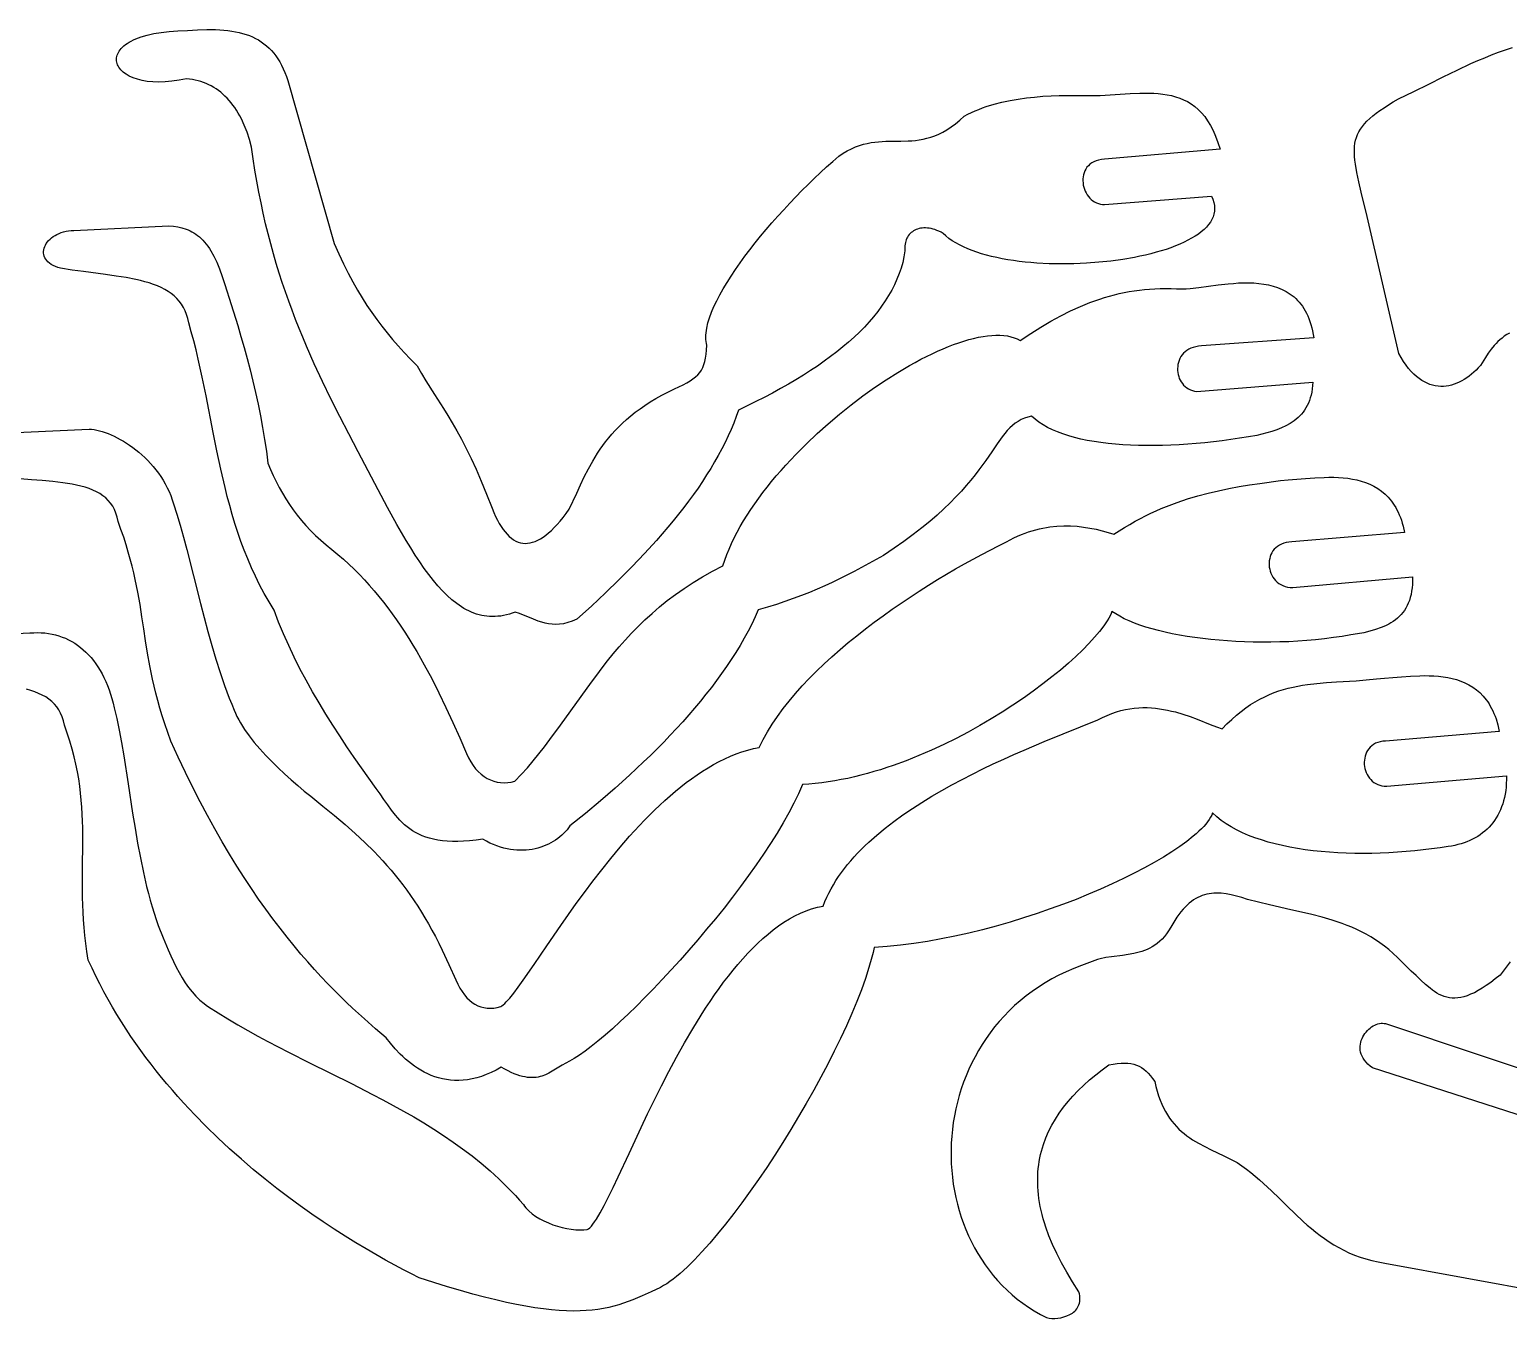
# Model space of a CAD drawing. Extents: x 0 to 1021, y 0 to 380.
# Drawn here: x 503.4 to 708.7, y 197.1 to 375.9 of the extents above; entities that cross this region are included whole.
import ezdxf

# ---------------------------------------------------------------- set-up
doc = ezdxf.new("R2010")
doc.units = 0
doc.layers.add('Layer_1', color=1, linetype='CONTINUOUS')

msp = doc.modelspace()

# ---------------------------------------------------------------- linework, layer by layer
at = {"layer": 'Layer_1'}
for points in [[(525.2, 369.12), (524.16, 368.91), (523.18, 368.76), (522.24, 368.67), (521.36, 368.64), (520.53, 368.67), (519.76, 368.74), (519.04, 368.86), (518.39, 369.03), (517.79, 369.23), (517.26, 369.47), (516.8, 369.74), (516.59, 369.89), (516.4, 370.04), (516.23, 370.2), (516.07, 370.36), (515.93, 370.53), (515.81, 370.7), (515.71, 370.88), (515.63, 371.06), (515.56, 371.24), (515.52, 371.43), (515.49, 371.61), (515.48, 371.8), (515.49, 371.99), (515.52, 372.18), (515.57, 372.37), (515.65, 372.56), (515.74, 372.75), (515.85, 372.94), (515.98, 373.13), (516.14, 373.31), (516.31, 373.49), (516.51, 373.67), (516.73, 373.84), (516.97, 374.01), (517.23, 374.18), (517.52, 374.34), (517.83, 374.49), (518.16, 374.64), (518.52, 374.78), (518.89, 374.91), (519.72, 375.16), (520.65, 375.37), (521.67, 375.54), (522.79, 375.67), (524.01, 375.75), (525.34, 375.79), (526.71, 375.88), (528, 375.93), (529.23, 375.92), (529.82, 375.9), (530.39, 375.86), (530.94, 375.8), (531.48, 375.73), (532, 375.64), (532.5, 375.53), (532.99, 375.4), (533.46, 375.26), (533.92, 375.1), (534.36, 374.91), (534.78, 374.71), (535.19, 374.49), (535.58, 374.24), (535.95, 373.97), (536.31, 373.68), (536.66, 373.37), (536.98, 373.03), (537.3, 372.67), (537.59, 372.29), (537.88, 371.88), (538.14, 371.44), (538.39, 370.98), (538.63, 370.49), (538.85, 369.97), (539.06, 369.42), (539.25, 368.85), (545.68, 346.25), (546.35, 344.8), (547.01, 343.44), (547.65, 342.15), (548.3, 340.94), (548.94, 339.79), (549.59, 338.7), (550.25, 337.66), (550.92, 336.66), (551.61, 335.7), (552.32, 334.76), (553.05, 333.84), (553.81, 332.93), (554.6, 332.03), (555.42, 331.12), (556.29, 330.2), (557.2, 329.27), (557.82, 328.21), (558.42, 327.2), (559.63, 325.28), (560.85, 323.37), (561.46, 322.39), (562.08, 321.35), (562.72, 320.26), (563.36, 319.09), (564.02, 317.82), (564.7, 316.44), (565.4, 314.94), (566.12, 313.29), (566.86, 311.49), (567.63, 309.51), (567.86, 308.93), (568.11, 308.39), (568.36, 307.88), (568.62, 307.41), (568.88, 306.98), (569.15, 306.58), (569.43, 306.22), (569.71, 305.9), (570, 305.61), (570.3, 305.36), (570.6, 305.15), (570.91, 304.97), (571.22, 304.83), (571.55, 304.73), (571.87, 304.67), (572.21, 304.64), (572.54, 304.65), (572.89, 304.7), (573.24, 304.79), (573.6, 304.91), (573.96, 305.07), (574.33, 305.27), (574.7, 305.51), (575.08, 305.79), (575.46, 306.1), (575.86, 306.45), (576.25, 306.84), (576.65, 307.27), (577.06, 307.74), (577.47, 308.24), (577.89, 308.79), (578.31, 309.37), (579.36, 311.62), (579.88, 312.75), (580.41, 313.86), (580.98, 314.97), (581.59, 316.06), (581.91, 316.61), (582.25, 317.15), (582.61, 317.69), (582.98, 318.22), (583.38, 318.75), (583.8, 319.28), (584.24, 319.8), (584.71, 320.32), (585.2, 320.83), (585.73, 321.34), (586.28, 321.84), (586.87, 322.34), (587.49, 322.83), (588.15, 323.31), (588.84, 323.79), (589.57, 324.26), (590.35, 324.73), (591.16, 325.19), (592.02, 325.64), (592.92, 326.08), (594.13, 326.66), (594.64, 326.93), (595.1, 327.2), (595.5, 327.47), (595.86, 327.75), (596.17, 328.04), (596.44, 328.35), (596.67, 328.68), (596.86, 329.05), (597.02, 329.44), (597.15, 329.88), (597.26, 330.36), (597.33, 330.89), (597.39, 331.47), (597.43, 332.12), (597.37, 332.39), (597.32, 332.66), (597.3, 332.95), (597.29, 333.24), (597.3, 333.55), (597.32, 333.87), (597.42, 334.52), (597.58, 335.22), (597.8, 335.95), (598.08, 336.7), (598.41, 337.49), (598.79, 338.3), (599.23, 339.13), (599.7, 339.98), (600.23, 340.85), (600.79, 341.74), (601.39, 342.64), (602.03, 343.55), (602.7, 344.47), (603.4, 345.39), (604.13, 346.32), (604.88, 347.25), (605.65, 348.18), (606.45, 349.11), (607.26, 350.03), (608.09, 350.94), (608.93, 351.84), (609.77, 352.73), (610.63, 353.6), (611.48, 354.45), (612.34, 355.29), (613.2, 356.1), (614.05, 356.89), (614.9, 357.65), (615.73, 358.38), (616.33, 358.77), (616.91, 359.11), (617.49, 359.4), (618.05, 359.64), (618.6, 359.85), (619.15, 360.01), (619.69, 360.14), (620.22, 360.25), (620.74, 360.32), (621.26, 360.37), (621.78, 360.41), (622.29, 360.43), (623.32, 360.44), (624.33, 360.45), (625.35, 360.48), (625.87, 360.51), (626.39, 360.56), (626.91, 360.63), (627.43, 360.72), (627.97, 360.85), (628.51, 361), (629.05, 361.2), (629.61, 361.43), (630.17, 361.71), (630.75, 362.04), (631.33, 362.42), (631.93, 362.86), (632.53, 363.36), (633.16, 363.92), (633.64, 364.18), (634.14, 364.42), (634.65, 364.65), (635.16, 364.86), (635.68, 365.06), (636.21, 365.24), (637.29, 365.57), (638.39, 365.86), (639.51, 366.09), (640.64, 366.29), (641.78, 366.45), (642.92, 366.57), (644.06, 366.67), (645.2, 366.73), (646.33, 366.78), (647.44, 366.8), (648.53, 366.8), (650.63, 366.78), (651.33, 366.78), (652.03, 366.8), (653.42, 366.86), (656.17, 367.04), (657.51, 367.1), (658.17, 367.11), (658.82, 367.11), (659.46, 367.09), (660.09, 367.05), (660.71, 366.99), (661.32, 366.9), (661.91, 366.77), (662.49, 366.62), (663.06, 366.43), (663.61, 366.2), (664.14, 365.93), (664.66, 365.61), (665.15, 365.25), (665.63, 364.84), (666.09, 364.37), (666.53, 363.85), (666.94, 363.27), (667.33, 362.62), (667.7, 361.91), (668.04, 361.13), (668.36, 360.28), (668.66, 359.36), (652.61, 357.94), (652.19, 357.9), (651.81, 357.82), (651.46, 357.71), (651.14, 357.58), (650.85, 357.42), (650.6, 357.24), (650.38, 357.04), (650.18, 356.82), (650.02, 356.58), (649.89, 356.33), (649.78, 356.07), (649.7, 355.79), (649.65, 355.51), (649.62, 355.23), (649.62, 354.94), (649.64, 354.65), (649.68, 354.36), (649.75, 354.08), (649.84, 353.8), (649.95, 353.53), (650.08, 353.27), (650.23, 353.02), (650.4, 352.78), (650.59, 352.56), (650.79, 352.36), (651.02, 352.18), (651.25, 352.03), (651.5, 351.9), (651.77, 351.79), (652.05, 351.72), (652.34, 351.68), (652.64, 351.67), (667.47, 352.81), (667.66, 352.38), (667.8, 351.95), (667.88, 351.53), (667.91, 351.13), (667.89, 350.73), (667.82, 350.34), (667.7, 349.96), (667.53, 349.59), (667.32, 349.22), (667.07, 348.87), (666.77, 348.53), (666.44, 348.2), (666.06, 347.87), (665.65, 347.56), (665.2, 347.26), (664.72, 346.97), (664.2, 346.69), (663.66, 346.42), (663.08, 346.16), (662.47, 345.91), (661.84, 345.67), (661.18, 345.44), (660.5, 345.23), (659.79, 345.03), (659.06, 344.83), (658.32, 344.65), (657.55, 344.48), (656.77, 344.33), (655.17, 344.05), (653.51, 343.82), (651.82, 343.64), (650.11, 343.51), (648.38, 343.44), (646.65, 343.42), (644.94, 343.45), (643.24, 343.53), (642.41, 343.6), (641.59, 343.68), (640.77, 343.77), (639.98, 343.88), (639.19, 344), (638.42, 344.14), (637.67, 344.29), (636.94, 344.45), (636.23, 344.63), (635.55, 344.83), (634.88, 345.04), (634.25, 345.27), (633.63, 345.51), (633.05, 345.77), (632.5, 346.05), (631.98, 346.34), (631.49, 346.64), (631.03, 346.96), (630.61, 347.3), (630.23, 347.66), (629.94, 347.81), (629.65, 347.95), (629.37, 348.07), (629.09, 348.17), (628.82, 348.25), (628.55, 348.32), (628.29, 348.36), (628.04, 348.39), (627.79, 348.41), (627.55, 348.41), (627.32, 348.39), (627.1, 348.36), (626.88, 348.32), (626.68, 348.26), (626.48, 348.18), (626.29, 348.1), (626.11, 348), (625.95, 347.88), (625.79, 347.76), (625.65, 347.62), (625.51, 347.48), (625.39, 347.32), (625.28, 347.15), (625.19, 346.97), (625.1, 346.78), (625.03, 346.58), (624.98, 346.38), (624.94, 346.16), (624.91, 345.94), (624.9, 345.71), (624.9, 345.47), (624.92, 345.22), (624.79, 344.42), (624.61, 343.63), (624.39, 342.85), (624.12, 342.07), (623.82, 341.29), (623.47, 340.53), (623.09, 339.77), (622.66, 339.02), (622.19, 338.28), (621.69, 337.54), (621.14, 336.81), (620.56, 336.09), (619.94, 335.37), (619.29, 334.66), (618.6, 333.96), (617.87, 333.27), (617.11, 332.58), (616.31, 331.9), (615.48, 331.23), (614.61, 330.56), (613.71, 329.9), (612.78, 329.25), (611.82, 328.61), (610.82, 327.97), (609.8, 327.34), (608.74, 326.72), (607.66, 326.11), (606.54, 325.5), (605.4, 324.9), (604.23, 324.31), (603.03, 323.72), (601.8, 323.14), (601.49, 322.24), (601.15, 321.34), (600.78, 320.44), (600.38, 319.54), (599.96, 318.64), (599.5, 317.74), (599.02, 316.84), (598.51, 315.94), (597.97, 315.03), (597.4, 314.13), (596.81, 313.23), (596.2, 312.32), (595.56, 311.42), (594.89, 310.51), (594.21, 309.6), (593.5, 308.7), (592.76, 307.79), (592.01, 306.88), (591.23, 305.97), (590.43, 305.06), (588.77, 303.24), (587.04, 301.42), (585.23, 299.6), (583.35, 297.78), (581.41, 295.95), (579.4, 294.12), (578.74, 293.85), (578.13, 293.64), (577.54, 293.5), (576.99, 293.42), (576.46, 293.39), (575.95, 293.41), (575.46, 293.47), (574.98, 293.57), (574.5, 293.71), (574.02, 293.87), (573.04, 294.25), (571.99, 294.67), (571.43, 294.89), (570.84, 295.09), (570.42, 294.95), (570.01, 294.82), (569.6, 294.72), (569.2, 294.63), (568.81, 294.56), (568.42, 294.52), (568.03, 294.49), (567.65, 294.49), (567.27, 294.5), (566.9, 294.53), (566.53, 294.58), (566.17, 294.65), (565.8, 294.74), (565.45, 294.84), (565.09, 294.96), (564.74, 295.1), (564.39, 295.26), (564.05, 295.43), (563.71, 295.62), (563.37, 295.83), (562.7, 296.29), (562.04, 296.82), (561.38, 297.4), (560.74, 298.05), (560.1, 298.75), (559.46, 299.5), (558.83, 300.31), (558.2, 301.16), (557.57, 302.07), (556.95, 303.02), (556.32, 304.02), (555.69, 305.06), (555.05, 306.14), (554.41, 307.26), (553.12, 309.6), (551.79, 312.08), (549.01, 317.35), (547.71, 319.82), (546.46, 322.26), (545.24, 324.69), (544.07, 327.12), (542.94, 329.55), (541.86, 332), (541.34, 333.23), (540.83, 334.47), (540.33, 335.72), (539.85, 336.98), (539.38, 338.25), (538.93, 339.54), (538.49, 340.84), (538.07, 342.15), (537.66, 343.48), (537.27, 344.83), (536.89, 346.2), (536.52, 347.59), (536.18, 349), (535.85, 350.44), (535.54, 351.9), (535.24, 353.39), (534.96, 354.9), (534.7, 356.44), (534.46, 358.01), (534.24, 359.61), (533.93, 360.69), (533.6, 361.7), (533.22, 362.65), (532.81, 363.53), (532.6, 363.95), (532.37, 364.35), (532.14, 364.73), (531.89, 365.1), (531.64, 365.46), (531.38, 365.79), (531.11, 366.11), (530.83, 366.42), (530.54, 366.71), (530.25, 366.98), (529.94, 367.24), (529.63, 367.48), (529.31, 367.7), (528.98, 367.91), (528.64, 368.11), (528.29, 368.28), (527.94, 368.44), (527.57, 368.59), (527.2, 368.72), (526.81, 368.83), (526.42, 368.93), (526.02, 369.01), (525.61, 369.07), (525.2, 369.12)], [(507.72, 342.82), (507.34, 342.92), (507, 343.05), (506.69, 343.19), (506.42, 343.34), (506.18, 343.51), (505.97, 343.69), (505.79, 343.88), (505.65, 344.08), (505.53, 344.28), (505.45, 344.49), (505.39, 344.71), (505.36, 344.93), (505.36, 345.15), (505.39, 345.38), (505.44, 345.6), (505.52, 345.82), (505.62, 346.04), (505.74, 346.25), (505.89, 346.46), (506.06, 346.66), (506.25, 346.86), (506.47, 347.04), (506.7, 347.21), (506.95, 347.37), (507.22, 347.52), (507.51, 347.65), (507.82, 347.77), (508.14, 347.87), (508.48, 347.95), (508.83, 348.01), (509.2, 348.05), (509.58, 348.07), (522.74, 348.69), (523.37, 348.65), (523.98, 348.56), (524.57, 348.43), (525.14, 348.25), (525.42, 348.14), (525.69, 348.02), (525.96, 347.88), (526.23, 347.73), (526.48, 347.56), (526.74, 347.37), (526.99, 347.17), (527.23, 346.94), (527.47, 346.71), (527.7, 346.45), (527.93, 346.17), (528.16, 345.87), (528.38, 345.56), (528.59, 345.22), (529.01, 344.48), (529.41, 343.64), (529.79, 342.72), (530.16, 341.69), (530.5, 340.56), (531.42, 337.77), (532.32, 334.86), (532.76, 333.36), (533.2, 331.84), (533.62, 330.3), (534.02, 328.74), (534.41, 327.16), (534.78, 325.56), (535.13, 323.96), (535.46, 322.33), (535.76, 320.71), (536.04, 319.07), (536.28, 317.43), (536.5, 315.78), (536.85, 314.91), (537.23, 314.05), (537.63, 313.21), (538.06, 312.39), (538.5, 311.59), (538.98, 310.81), (539.48, 310.04), (540, 309.29), (540.56, 308.55), (541.15, 307.83), (541.77, 307.13), (542.42, 306.43), (543.11, 305.75), (543.83, 305.09), (544.59, 304.43), (545.39, 303.79), (546.19, 303.12), (546.97, 302.44), (547.73, 301.75), (548.46, 301.04), (549.19, 300.31), (549.89, 299.58), (550.57, 298.83), (551.24, 298.06), (551.89, 297.28), (552.53, 296.49), (553.15, 295.68), (553.76, 294.86), (554.36, 294.02), (554.94, 293.17), (555.51, 292.31), (556.07, 291.43), (556.62, 290.54), (557.16, 289.63), (558.21, 287.78), (559.23, 285.87), (560.23, 283.9), (561.21, 281.88), (562.17, 279.8), (563.12, 277.67), (564.07, 275.48), (564.35, 274.89), (564.65, 274.34), (564.98, 273.84), (565.33, 273.38), (565.7, 272.97), (566.1, 272.61), (566.52, 272.3), (566.95, 272.03), (567.39, 271.81), (567.85, 271.64), (568.32, 271.52), (568.8, 271.44), (569.29, 271.42), (569.78, 271.44), (570.27, 271.51), (570.77, 271.63), (571.65, 272.57), (572.51, 273.52), (573.33, 274.48), (574.12, 275.45), (574.9, 276.43), (575.65, 277.42), (577.12, 279.4), (578.55, 281.39), (579.97, 283.39), (581.4, 285.38), (582.14, 286.37), (582.89, 287.36), (583.65, 288.34), (584.44, 289.31), (585.25, 290.27), (586.1, 291.23), (586.97, 292.17), (587.88, 293.11), (588.83, 294.03), (589.82, 294.93), (590.85, 295.82), (591.93, 296.7), (593.07, 297.55), (594.26, 298.39), (595.51, 299.21), (596.82, 300.01), (598.2, 300.79), (599.65, 301.54), (599.9, 302.31), (600.19, 303.08), (600.51, 303.86), (600.85, 304.64), (601.23, 305.42), (601.64, 306.2), (602.07, 306.98), (602.53, 307.77), (603.02, 308.55), (603.53, 309.34), (604.07, 310.12), (604.62, 310.9), (605.2, 311.68), (605.8, 312.45), (606.42, 313.22), (607.06, 313.99), (607.72, 314.75), (608.4, 315.5), (609.09, 316.25), (609.79, 316.99), (610.51, 317.72), (611.24, 318.45), (612.74, 319.87), (614.28, 321.25), (615.85, 322.58), (617.45, 323.86), (619.07, 325.09), (620.69, 326.25), (622.32, 327.34), (623.94, 328.37), (625.55, 329.32), (626.34, 329.76), (627.13, 330.18), (627.92, 330.58), (628.69, 330.96), (629.45, 331.31), (630.21, 331.64), (630.95, 331.95), (631.68, 332.23), (632.4, 332.48), (633.1, 332.71), (633.79, 332.92), (634.46, 333.09), (635.12, 333.24), (635.76, 333.35), (636.38, 333.44), (636.97, 333.5), (637.55, 333.53), (638.11, 333.52), (638.64, 333.49), (639.15, 333.42), (639.63, 333.31), (640.09, 333.18), (640.52, 333.01), (640.93, 332.8), (642.38, 333.75), (643.8, 334.64), (645.19, 335.46), (646.57, 336.21), (647.92, 336.89), (649.27, 337.51), (649.94, 337.79), (650.61, 338.06), (651.29, 338.31), (651.96, 338.54), (652.63, 338.75), (653.31, 338.95), (653.99, 339.13), (654.68, 339.3), (655.36, 339.44), (656.06, 339.57), (656.76, 339.69), (657.46, 339.78), (658.17, 339.86), (658.89, 339.92), (659.62, 339.97), (660.36, 340), (661.11, 340.01), (661.87, 340), (662.64, 339.98), (663.42, 339.94), (663.96, 339.97), (664.52, 340.02), (665.74, 340.16), (668.4, 340.51), (669.8, 340.66), (670.51, 340.72), (671.22, 340.77), (671.93, 340.79), (672.64, 340.79), (673.34, 340.77), (674.03, 340.71), (674.72, 340.63), (675.38, 340.51), (676.03, 340.34), (676.66, 340.14), (677.27, 339.89), (677.85, 339.59), (678.13, 339.42), (678.41, 339.24), (678.67, 339.04), (678.93, 338.83), (679.18, 338.6), (679.42, 338.36), (679.65, 338.1), (679.87, 337.83), (680.09, 337.54), (680.29, 337.23), (680.48, 336.91), (680.66, 336.57), (680.83, 336.21), (680.99, 335.83), (681.14, 335.43), (681.27, 335.01), (681.39, 334.57), (681.5, 334.12), (681.6, 333.64), (681.68, 333.14), (666.07, 332.03), (665.67, 331.99), (665.29, 331.93), (664.94, 331.84), (664.62, 331.72), (664.32, 331.57), (664.05, 331.41), (663.81, 331.22), (663.59, 331.01), (663.4, 330.79), (663.24, 330.55), (663.1, 330.3), (662.98, 330.03), (662.89, 329.76), (662.82, 329.48), (662.78, 329.2), (662.76, 328.92), (662.77, 328.63), (662.79, 328.35), (662.84, 328.07), (662.92, 327.8), (663.01, 327.54), (663.13, 327.28), (663.27, 327.04), (663.43, 326.81), (663.61, 326.6), (663.81, 326.4), (664.03, 326.23), (664.28, 326.08), (664.54, 325.95), (664.82, 325.85), (665.12, 325.77), (665.44, 325.73), (681.54, 327.01), (681.51, 326.53), (681.46, 326.07), (681.39, 325.63), (681.3, 325.22), (681.19, 324.82), (681.06, 324.45), (680.92, 324.1), (680.76, 323.76), (680.58, 323.44), (680.39, 323.14), (680.19, 322.85), (679.97, 322.59), (679.74, 322.33), (679.49, 322.1), (679.24, 321.87), (678.97, 321.66), (678.69, 321.46), (678.41, 321.28), (677.81, 320.94), (677.18, 320.65), (676.53, 320.39), (675.86, 320.16), (675.17, 319.96), (674.48, 319.78), (673.79, 319.62), (672.59, 319.41), (671.38, 319.22), (670.17, 319.04), (668.97, 318.88), (667.76, 318.74), (666.57, 318.61), (665.37, 318.5), (664.18, 318.4), (663.01, 318.33), (661.84, 318.27), (660.69, 318.23), (659.55, 318.21), (658.43, 318.21), (657.32, 318.23), (656.24, 318.27), (655.17, 318.33), (654.13, 318.41), (653.12, 318.51), (652.13, 318.63), (651.17, 318.77), (650.24, 318.93), (649.34, 319.12), (648.48, 319.33), (647.65, 319.56), (646.86, 319.82), (646.11, 320.1), (645.4, 320.4), (644.73, 320.73), (644.1, 321.08), (643.53, 321.46), (642.99, 321.86), (642.51, 322.29), (641.98, 322.17), (641.5, 322), (641.04, 321.81), (640.62, 321.57), (640.22, 321.3), (639.84, 320.99), (639.47, 320.65), (639.12, 320.28), (638.78, 319.87), (638.43, 319.43), (637.73, 318.46), (636.98, 317.36), (636.15, 316.15), (635.19, 314.83), (634.65, 314.13), (634.07, 313.41), (633.44, 312.66), (632.76, 311.89), (632.01, 311.09), (631.21, 310.27), (630.33, 309.43), (629.39, 308.56), (628.36, 307.68), (627.26, 306.78), (626.07, 305.86), (624.78, 304.91), (623.41, 303.96), (621.93, 302.98), (619.9, 301.83), (617.88, 300.74), (616.88, 300.22), (615.86, 299.71), (614.83, 299.22), (613.79, 298.74), (612.74, 298.27), (611.66, 297.82), (610.56, 297.39), (609.43, 296.97), (608.27, 296.56), (607.08, 296.17), (605.85, 295.79), (604.57, 295.42), (604.13, 294.43), (603.65, 293.44), (603.14, 292.46), (602.6, 291.47), (602.03, 290.49), (601.43, 289.51), (600.81, 288.54), (600.16, 287.56), (599.48, 286.59), (598.78, 285.62), (598.05, 284.66), (597.3, 283.7), (596.53, 282.74), (595.73, 281.79), (594.91, 280.84), (594.08, 279.89), (593.22, 278.95), (592.34, 278.01), (591.44, 277.08), (590.53, 276.15), (589.6, 275.23), (588.65, 274.31), (586.71, 272.49), (584.71, 270.69), (582.66, 268.91), (580.57, 267.15), (578.43, 265.43), (578.23, 265.16), (578.02, 264.89), (577.79, 264.64), (577.54, 264.39), (577.28, 264.15), (577.01, 263.92), (576.72, 263.69), (576.42, 263.48), (576.11, 263.28), (575.78, 263.09), (575.44, 262.92), (575.09, 262.76), (574.73, 262.61), (574.36, 262.48), (573.98, 262.36), (573.59, 262.27), (573.19, 262.18), (572.78, 262.12), (572.36, 262.08), (571.93, 262.05), (571.5, 262.05), (571.06, 262.07), (570.61, 262.11), (570.16, 262.17), (569.7, 262.25), (569.23, 262.36), (568.76, 262.5), (568.28, 262.66), (567.8, 262.85), (567.31, 263.06), (566.82, 263.31), (566.33, 263.58), (565.39, 263.45), (564.5, 263.36), (563.65, 263.3), (562.86, 263.27), (562.1, 263.28), (561.39, 263.31), (560.72, 263.37), (560.09, 263.46), (559.5, 263.58), (558.93, 263.72), (558.41, 263.89), (557.91, 264.07), (557.44, 264.28), (557, 264.51), (556.59, 264.76), (556.2, 265.03), (555.83, 265.31), (555.47, 265.6), (555.14, 265.91), (554.82, 266.24), (554.52, 266.57), (554.23, 266.91), (553.67, 267.63), (553.14, 268.37), (552.61, 269.12), (552.08, 269.88), (551.53, 270.63), (549.49, 273.5), (548.48, 274.95), (547.47, 276.43), (546.48, 277.92), (545.5, 279.44), (544.53, 280.96), (543.59, 282.51), (542.68, 284.06), (541.8, 285.64), (540.95, 287.23), (540.14, 288.83), (539.38, 290.45), (538.66, 292.08), (537.99, 293.72), (537.38, 295.38), (536.66, 296.54), (535.99, 297.7), (535.35, 298.88), (534.76, 300.07), (534.21, 301.27), (533.69, 302.48), (533.2, 303.69), (532.75, 304.92), (532.32, 306.15), (531.92, 307.39), (531.55, 308.63), (531.19, 309.88), (530.86, 311.14), (530.55, 312.4), (529.96, 314.93), (529.42, 317.47), (528.92, 320.02), (527.92, 325.13), (527.39, 327.68), (526.82, 330.21), (526.52, 331.48), (526.2, 332.74), (525.86, 333.99), (525.5, 335.24), (525.38, 335.83), (525.22, 336.39), (525.02, 336.9), (524.78, 337.38), (524.51, 337.83), (524.2, 338.24), (523.85, 338.63), (523.48, 338.98), (523.07, 339.31), (522.63, 339.6), (522.17, 339.88), (521.67, 340.13), (521.15, 340.36), (520.6, 340.57), (520.03, 340.77), (519.43, 340.94), (518.81, 341.1), (518.18, 341.25), (516.84, 341.51), (515.44, 341.74), (513.97, 341.95), (510.91, 342.35), (509.33, 342.57), (507.72, 342.82)]]:
    msp.add_lwpolyline(points, close=True, dxfattribs=at)
for points in [[(708.83, 333.82), (708.46, 333.6), (708.12, 333.37), (707.8, 333.13), (707.5, 332.89), (707.23, 332.64), (706.97, 332.38), (706.73, 332.11), (706.3, 331.57), (705.9, 331.01), (705.53, 330.44), (704.8, 329.3), (704.51, 328.98), (704.2, 328.67), (703.89, 328.39), (703.57, 328.11), (703.24, 327.85), (702.91, 327.61), (702.57, 327.39), (702.22, 327.19), (701.87, 327.01), (701.51, 326.85), (701.15, 326.72), (700.78, 326.61), (700.41, 326.52), (700.04, 326.46), (699.67, 326.43), (699.3, 326.42), (698.92, 326.44), (698.54, 326.5), (698.16, 326.58), (697.79, 326.7), (697.41, 326.85), (697.03, 327.04), (696.66, 327.26), (696.29, 327.51), (695.92, 327.81), (695.56, 328.14), (695.19, 328.51), (694.84, 328.92), (694.48, 329.38), (694.14, 329.88), (693.79, 330.42), (693.46, 331), (689.08, 349.99), (688.27, 353.36), (687.93, 354.79), (687.66, 356.09), (687.45, 357.26), (687.38, 357.8), (687.33, 358.31), (687.31, 358.81), (687.31, 359.28), (687.34, 359.73), (687.39, 360.16), (687.48, 360.58), (687.6, 360.98), (687.75, 361.38), (687.94, 361.76), (688.16, 362.13), (688.42, 362.5), (688.72, 362.87), (689.06, 363.23), (689.45, 363.59), (689.87, 363.96), (690.35, 364.33), (690.86, 364.7), (691.43, 365.09), (692.05, 365.48), (692.71, 365.89), (693.44, 366.31), (695.58, 367.36), (697.64, 368.38), (699.63, 369.37), (701.58, 370.32), (703.49, 371.21), (704.44, 371.63), (705.4, 372.03), (706.36, 372.41), (707.32, 372.78), (708.3, 373.12), (709.28, 373.43)], [(498.55, 319.88), (511.7, 320.5), (512.03, 320.47), (512.38, 320.43), (512.74, 320.36), (513.12, 320.27), (513.5, 320.16), (513.9, 320.03), (514.31, 319.88), (514.72, 319.71), (515.15, 319.52), (515.57, 319.3), (516, 319.07), (516.44, 318.82), (516.87, 318.55), (517.3, 318.26), (517.74, 317.95), (518.16, 317.63), (518.59, 317.28), (519, 316.92), (519.41, 316.54), (519.81, 316.15), (520.2, 315.73), (520.58, 315.3), (520.95, 314.85), (521.3, 314.39), (521.63, 313.91), (521.95, 313.41), (522.24, 312.9), (522.52, 312.37), (522.78, 311.83), (523.01, 311.28), (523.22, 310.7), (523.4, 310.12), (523.86, 308.7), (524.31, 307.16), (524.77, 305.52), (525.23, 303.79), (526.16, 300.14), (527.14, 296.31), (527.65, 294.36), (528.17, 292.41), (528.72, 290.48), (529.28, 288.57), (529.87, 286.71), (530.49, 284.9), (531.13, 283.17), (531.47, 282.33), (531.81, 281.51), (531.99, 281.07), (532.2, 280.62), (532.44, 280.17), (532.69, 279.72), (532.97, 279.27), (533.26, 278.82), (533.91, 277.92), (534.61, 277.02), (535.38, 276.12), (536.19, 275.23), (537.04, 274.36), (537.92, 273.5), (538.82, 272.66), (539.73, 271.84), (540.64, 271.05), (541.55, 270.28), (542.44, 269.55), (544.14, 268.19), (545.72, 266.9), (547.21, 265.63), (548.62, 264.37), (549.96, 263.12), (551.23, 261.87), (551.84, 261.23), (552.44, 260.59), (553.02, 259.94), (553.6, 259.29), (554.15, 258.62), (554.7, 257.93), (555.24, 257.24), (555.77, 256.53), (556.29, 255.8), (556.8, 255.05), (557.3, 254.28), (557.8, 253.49), (558.29, 252.68), (558.78, 251.84), (559.26, 250.98), (559.74, 250.09), (560.21, 249.17), (560.69, 248.22), (561.63, 246.22), (562.58, 244.08), (562.85, 243.48), (563.14, 242.94), (563.44, 242.45), (563.77, 242), (564.11, 241.6), (564.46, 241.25), (564.84, 240.95), (565.22, 240.7), (565.63, 240.49), (566.04, 240.34), (566.47, 240.23), (566.92, 240.16), (567.37, 240.14), (567.84, 240.17), (568.32, 240.25), (568.81, 240.37), (568.98, 240.47), (569.17, 240.61), (569.37, 240.79), (569.59, 241.01), (570.08, 241.56), (570.64, 242.25), (571.25, 243.07), (571.93, 244.02), (573.46, 246.23), (575.2, 248.79), (577.15, 251.63), (578.2, 253.13), (579.29, 254.66), (580.43, 256.21), (581.61, 257.78), (582.83, 259.36), (584.09, 260.93), (585.38, 262.48), (586.71, 264.01), (588.07, 265.49), (588.76, 266.22), (589.46, 266.93), (590.17, 267.63), (590.89, 268.31), (591.61, 268.98), (592.33, 269.62), (593.07, 270.25), (593.81, 270.85), (594.56, 271.44), (595.31, 271.99), (596.07, 272.53), (596.83, 273.03), (597.6, 273.51), (598.37, 273.96), (599.15, 274.38), (599.93, 274.76), (600.72, 275.12), (601.51, 275.44), (602.3, 275.72), (603.1, 275.96), (603.9, 276.17), (604.7, 276.34), (604.96, 276.88), (605.23, 277.42), (605.83, 278.5), (606.5, 279.57), (607.22, 280.64), (608, 281.71), (608.83, 282.76), (609.72, 283.81), (610.65, 284.86), (611.63, 285.89), (612.64, 286.91), (613.7, 287.92), (614.79, 288.92), (615.91, 289.91), (617.06, 290.88), (618.24, 291.83), (619.44, 292.77), (620.66, 293.7), (621.89, 294.6), (623.13, 295.49), (624.39, 296.36), (625.65, 297.2), (626.92, 298.03), (628.18, 298.83), (629.44, 299.61), (630.7, 300.36), (631.94, 301.09), (633.17, 301.79), (634.39, 302.46), (635.59, 303.11), (636.76, 303.72), (637.91, 304.31), (639.03, 304.87), (639.55, 305.14), (640.06, 305.4), (640.57, 305.64), (641.08, 305.85), (641.59, 306.05), (642.09, 306.23), (642.59, 306.38), (643.09, 306.53), (643.59, 306.65), (644.08, 306.76), (644.57, 306.85), (645.05, 306.92), (646.02, 307.02), (646.96, 307.07), (647.9, 307.06), (648.81, 307.01), (649.71, 306.91), (650.6, 306.77), (651.46, 306.6), (652.31, 306.39), (653.13, 306.16), (653.94, 305.91), (654.67, 306.39), (655.4, 306.85), (656.14, 307.28), (656.87, 307.7), (657.6, 308.09), (658.33, 308.46), (659.06, 308.82), (659.79, 309.15), (660.51, 309.47), (661.24, 309.77), (662.69, 310.31), (664.14, 310.8), (665.58, 311.23), (667.02, 311.61), (668.46, 311.95), (669.9, 312.25), (671.33, 312.51), (672.76, 312.75), (674.19, 312.97), (677.04, 313.37), (678.13, 313.44), (679.3, 313.54), (680.54, 313.64), (681.82, 313.74), (683.13, 313.8), (683.78, 313.81), (684.44, 313.81), (685.1, 313.78), (685.75, 313.74), (686.4, 313.67), (687.03, 313.57), (687.66, 313.44), (688.27, 313.28), (688.87, 313.09), (689.45, 312.86), (690.02, 312.58), (690.56, 312.27), (691.07, 311.9), (691.56, 311.49), (692.02, 311.03), (692.24, 310.78), (692.45, 310.51), (692.66, 310.23), (692.85, 309.94), (693.04, 309.63), (693.21, 309.31), (693.38, 308.97), (693.54, 308.61), (693.69, 308.24), (693.83, 307.85), (693.95, 307.45), (694.07, 307.03), (694.27, 306.13), (678.61, 304.84), (678.21, 304.82), (677.84, 304.76), (677.5, 304.67), (677.18, 304.55), (676.9, 304.4), (676.63, 304.23), (676.4, 304.04), (676.19, 303.82), (676.01, 303.59), (675.86, 303.34), (675.73, 303.08), (675.62, 302.81), (675.55, 302.53), (675.5, 302.24), (675.47, 301.94), (675.47, 301.65), (675.5, 301.35), (675.55, 301.06), (675.62, 300.77), (675.72, 300.49), (675.85, 300.22), (676, 299.96), (676.17, 299.72), (676.37, 299.49), (676.59, 299.28), (676.83, 299.09), (677.1, 298.92), (677.39, 298.78), (677.7, 298.67), (678.04, 298.58), (678.4, 298.53), (678.78, 298.51), (695.39, 299.98), (695.39, 299.45), (695.37, 298.94), (695.32, 298.45), (695.26, 297.99), (695.17, 297.55), (695.07, 297.13), (694.94, 296.73), (694.79, 296.36), (694.63, 296), (694.45, 295.67), (694.25, 295.35), (694.03, 295.06), (693.79, 294.78), (693.54, 294.51), (693.28, 294.27), (693, 294.04), (692.7, 293.82), (692.39, 293.62), (692.07, 293.43), (691.73, 293.26), (691.38, 293.1), (691.01, 292.95), (690.25, 292.68), (689.45, 292.45), (688.61, 292.25), (687.73, 292.09), (686.82, 291.94), (685.61, 291.74), (684.39, 291.56), (683.16, 291.41), (681.93, 291.27), (680.69, 291.16), (679.44, 291.07), (678.2, 291), (676.96, 290.96), (675.72, 290.93), (674.49, 290.93), (673.27, 290.94), (672.06, 290.97), (670.86, 291.03), (669.68, 291.1), (668.52, 291.19), (667.37, 291.3), (666.25, 291.42), (665.15, 291.57), (664.08, 291.73), (663.04, 291.91), (662.03, 292.1), (661.06, 292.31), (660.12, 292.54), (659.22, 292.78), (658.36, 293.03), (657.54, 293.3), (656.77, 293.58), (656.04, 293.88), (655.37, 294.19), (654.74, 294.52), (654.18, 294.85), (653.66, 295.2), (653.54, 294.9), (653.39, 294.59), (653.21, 294.26), (653.01, 293.91), (652.52, 293.19), (651.93, 292.42), (651.25, 291.61), (650.47, 290.76), (649.6, 289.87), (648.64, 288.96), (647.61, 288.03), (646.5, 287.07), (645.31, 286.11), (644.06, 285.13), (642.74, 284.15), (641.36, 283.17), (639.92, 282.2), (638.43, 281.24), (636.9, 280.29), (635.31, 279.36), (633.69, 278.46), (632.03, 277.59), (630.33, 276.75), (628.61, 275.95), (626.86, 275.2), (625.1, 274.49), (623.31, 273.84), (622.42, 273.53), (621.52, 273.24), (620.61, 272.97), (619.71, 272.71), (618.8, 272.47), (617.9, 272.25), (616.99, 272.04), (616.09, 271.86), (615.18, 271.69), (614.28, 271.55), (613.38, 271.42), (612.48, 271.32), (611.59, 271.23), (610.69, 271.17), (610.43, 270.54), (610.15, 269.9), (609.52, 268.59), (608.81, 267.24), (608.03, 265.85), (607.18, 264.42), (606.27, 262.98), (605.3, 261.51), (604.28, 260.03), (603.22, 258.54), (602.12, 257.04), (600.98, 255.54), (599.81, 254.04), (598.61, 252.56), (597.4, 251.09), (596.17, 249.64), (594.94, 248.21), (593.7, 246.81), (592.46, 245.45), (591.24, 244.13), (590.02, 242.85), (588.82, 241.62), (587.65, 240.44), (586.5, 239.33), (585.39, 238.28), (584.32, 237.3), (583.29, 236.39), (582.31, 235.57), (581.39, 234.83), (580.53, 234.18), (579.74, 233.62), (579.02, 233.16), (578.37, 232.81), (577.85, 232.54), (577.36, 232.26), (576.42, 231.67), (575.96, 231.39), (575.5, 231.13), (575.02, 230.91), (574.53, 230.72), (574.27, 230.65), (574.01, 230.59), (573.73, 230.55), (573.45, 230.52), (573.15, 230.51), (572.84, 230.52), (572.52, 230.55), (572.19, 230.6), (571.84, 230.68), (571.47, 230.78), (571.09, 230.9), (570.69, 231.05), (570.27, 231.23), (569.83, 231.44), (569.37, 231.68), (568.89, 231.95), (568.18, 231.56), (567.48, 231.22), (566.8, 230.93), (566.13, 230.69), (565.48, 230.49), (564.84, 230.34), (564.21, 230.22), (563.6, 230.15), (563, 230.12), (562.41, 230.12), (561.84, 230.16), (561.28, 230.24), (560.73, 230.34), (560.2, 230.47), (559.68, 230.64), (559.17, 230.83), (558.68, 231.04), (558.2, 231.28), (557.74, 231.54), (557.28, 231.81), (556.84, 232.11), (556.42, 232.42), (556.01, 232.75), (555.61, 233.08), (555.22, 233.43), (554.85, 233.79), (554.15, 234.53), (553.5, 235.28), (552.9, 236.03), (551.44, 237.28), (549.89, 238.65), (548.26, 240.14), (547.42, 240.94), (546.56, 241.78), (545.68, 242.65), (544.79, 243.57), (543.88, 244.52), (542.96, 245.52), (542.03, 246.57), (541.08, 247.66), (540.12, 248.8), (539.16, 249.99), (538.18, 251.23), (537.2, 252.53), (536.2, 253.88), (535.21, 255.28), (534.2, 256.75), (533.19, 258.28), (532.18, 259.86), (531.16, 261.51), (530.14, 263.23), (529.12, 265.01), (528.1, 266.87), (527.08, 268.79), (526.06, 270.78), (525.04, 272.85), (524.03, 274.99), (523.02, 277.21), (522.59, 278.41), (522.19, 279.58), (521.84, 280.7), (521.51, 281.78), (521.21, 282.83), (520.95, 283.85), (520.71, 284.83), (520.49, 285.79), (520.11, 287.64), (519.79, 289.4), (519.51, 291.12), (519.26, 292.8), (519.01, 294.47), (518.75, 296.15), (518.44, 297.86), (518.09, 299.63), (517.88, 300.54), (517.65, 301.48), (517.4, 302.44), (517.12, 303.42), (516.81, 304.44), (516.48, 305.48), (516.1, 306.57), (515.7, 307.69), (515.57, 308.28), (515.41, 308.83), (515.2, 309.33), (514.95, 309.79), (514.66, 310.21), (514.34, 310.59), (513.98, 310.94), (513.58, 311.26), (513.15, 311.55), (512.69, 311.8), (512.2, 312.03), (511.68, 312.24), (511.13, 312.42), (510.55, 312.58), (509.95, 312.72), (509.33, 312.84), (508.68, 312.95), (508.02, 313.05), (506.63, 313.21), (505.17, 313.35), (503.67, 313.47), (502.11, 313.6)], [(490.31, 291.59), (503.47, 292.21), (504, 292.25), (504.52, 292.26), (505.03, 292.25), (505.54, 292.21), (506.04, 292.15), (506.53, 292.06), (507.01, 291.95), (507.48, 291.81), (507.94, 291.65), (508.39, 291.47), (508.83, 291.26), (509.26, 291.03), (509.68, 290.78), (510.09, 290.5), (510.48, 290.2), (510.87, 289.88), (511.24, 289.54), (511.6, 289.17), (511.95, 288.79), (512.28, 288.38), (512.6, 287.94), (512.91, 287.49), (513.2, 287.02), (513.48, 286.52), (513.74, 286.01), (513.99, 285.47), (514.23, 284.91), (514.45, 284.34), (514.65, 283.74), (514.84, 283.12), (515.01, 282.49), (515.16, 281.83), (515.52, 280.35), (515.85, 278.73), (516.17, 277), (516.48, 275.17), (517.09, 271.28), (517.72, 267.19), (518.05, 265.12), (518.41, 263.05), (518.79, 261), (519.21, 258.98), (519.66, 257.02), (519.9, 256.06), (520.15, 255.13), (520.41, 254.21), (520.69, 253.32), (520.97, 252.46), (521.28, 251.62), (521.96, 249.9), (522.65, 248.23), (523.01, 247.41), (523.38, 246.62), (523.77, 245.84), (524.17, 245.09), (524.59, 244.37), (525.03, 243.68), (525.49, 243.02), (525.98, 242.4), (526.5, 241.82), (527.05, 241.28), (527.64, 240.78), (527.95, 240.55), (528.26, 240.33), (529.59, 239.48), (530.93, 238.65), (532.3, 237.84), (533.69, 237.05), (535.09, 236.27), (536.5, 235.51), (539.37, 234.03), (542.27, 232.58), (545.19, 231.13), (548.11, 229.68), (551.02, 228.19), (552.47, 227.43), (553.9, 226.66), (555.33, 225.87), (556.74, 225.06), (558.13, 224.22), (559.51, 223.37), (560.88, 222.48), (562.22, 221.57), (563.53, 220.62), (564.83, 219.64), (566.09, 218.63), (567.33, 217.57), (568.54, 216.47), (569.71, 215.33), (570.85, 214.15), (571.41, 213.53), (571.96, 212.91), (572.12, 212.68), (572.3, 212.45), (572.49, 212.24), (572.7, 212.03), (573.16, 211.63), (573.68, 211.26), (574.23, 210.93), (574.82, 210.62), (575.43, 210.35), (576.06, 210.11), (576.7, 209.9), (577.35, 209.73), (577.99, 209.59), (578.61, 209.48), (579.22, 209.41), (579.79, 209.38), (580.33, 209.38), (580.82, 209.42), (581, 209.53), (581.2, 209.69), (581.4, 209.91), (581.62, 210.18), (581.85, 210.5), (582.09, 210.86), (582.6, 211.73), (583.16, 212.76), (583.76, 213.95), (584.41, 215.28), (585.1, 216.74), (586.62, 219.99), (588.3, 223.58), (589.21, 225.47), (590.15, 227.41), (591.14, 229.37), (592.16, 231.36), (593.23, 233.35), (594.33, 235.33), (595.47, 237.29), (596.65, 239.2), (597.25, 240.15), (597.87, 241.07), (598.49, 241.98), (599.12, 242.88), (599.76, 243.75), (600.41, 244.6), (601.07, 245.43), (601.74, 246.23), (602.41, 247.01), (603.1, 247.76), (603.79, 248.48), (604.49, 249.17), (605.2, 249.82), (605.92, 250.44), (606.65, 251.02), (607.39, 251.57), (608.13, 252.07), (608.88, 252.53), (609.64, 252.95), (610.41, 253.32), (611.19, 253.65), (611.97, 253.92), (612.77, 254.15), (613.57, 254.32), (613.8, 254.93), (614.07, 255.53), (614.35, 256.12), (614.66, 256.71), (614.99, 257.28), (615.34, 257.85), (615.71, 258.42), (616.1, 258.98), (616.52, 259.53), (616.95, 260.07), (617.4, 260.61), (617.87, 261.14), (618.35, 261.66), (618.85, 262.18), (619.37, 262.68), (619.9, 263.19), (621.01, 264.17), (622.18, 265.13), (623.39, 266.07), (624.65, 266.97), (625.95, 267.86), (627.29, 268.71), (628.65, 269.55), (630.04, 270.35), (631.45, 271.14), (632.87, 271.9), (634.31, 272.63), (635.75, 273.34), (637.19, 274.03), (638.63, 274.7), (640.05, 275.34), (641.47, 275.96), (644.23, 277.13), (646.88, 278.22), (651.68, 280.14), (652.34, 280.48), (652.99, 280.78), (653.64, 281.04), (654.28, 281.26), (654.91, 281.44), (655.53, 281.59), (656.15, 281.7), (656.76, 281.78), (657.37, 281.83), (657.96, 281.86), (658.55, 281.85), (659.13, 281.83), (659.71, 281.78), (660.27, 281.7), (660.83, 281.61), (661.38, 281.51), (661.92, 281.38), (662.46, 281.25), (663.5, 280.94), (664.5, 280.6), (665.47, 280.24), (667.3, 279.52), (668.15, 279.19), (668.97, 278.9), (669.62, 279.58), (670.28, 280.22), (670.94, 280.8), (671.59, 281.33), (672.24, 281.82), (672.9, 282.27), (673.55, 282.67), (674.2, 283.04), (674.86, 283.37), (675.51, 283.67), (676.16, 283.93), (676.82, 284.16), (677.48, 284.37), (678.13, 284.55), (678.79, 284.71), (679.45, 284.84), (680.12, 284.96), (680.78, 285.05), (682.11, 285.21), (683.46, 285.32), (684.81, 285.41), (687.56, 285.58), (688.96, 285.7), (690.38, 285.86), (691.47, 285.93), (692.63, 286.02), (693.85, 286.13), (695.12, 286.22), (696.41, 286.28), (697.06, 286.29), (697.71, 286.28), (698.36, 286.25), (699, 286.2), (699.64, 286.13), (700.27, 286.03), (700.89, 285.9), (701.49, 285.74), (702.08, 285.54), (702.65, 285.3), (703.21, 285.03), (703.74, 284.71), (704.25, 284.34), (704.73, 283.93), (705.18, 283.46), (705.61, 282.94), (705.81, 282.66), (706, 282.37), (706.18, 282.06), (706.36, 281.74), (706.53, 281.4), (706.68, 281.04), (706.83, 280.67), (706.97, 280.28), (707.21, 279.45), (707.41, 278.55), (691.64, 277.22), (691.25, 277.18), (690.89, 277.12), (690.55, 277.02), (690.25, 276.9), (689.97, 276.74), (689.72, 276.57), (689.5, 276.37), (689.31, 276.15), (689.14, 275.92), (689, 275.67), (688.89, 275.41), (688.8, 275.13), (688.74, 274.85), (688.7, 274.56), (688.68, 274.27), (688.69, 273.98), (688.73, 273.69), (688.78, 273.4), (688.86, 273.12), (688.96, 272.84), (689.09, 272.58), (689.23, 272.32), (689.4, 272.08), (689.59, 271.86), (689.8, 271.65), (690.03, 271.47), (690.28, 271.31), (690.55, 271.18), (690.83, 271.07), (691.14, 271), (691.46, 270.95), (691.81, 270.94), (708.42, 272.41), (708.42, 271.87), (708.4, 271.34), (708.36, 270.83), (708.31, 270.34), (708.23, 269.86), (708.14, 269.39), (708.03, 268.94), (707.9, 268.51), (707.75, 268.09), (707.59, 267.68), (707.41, 267.29), (707.22, 266.91), (707, 266.55), (706.78, 266.21), (706.53, 265.88), (706.28, 265.57), (706, 265.27), (705.72, 264.98), (705.41, 264.71), (705.1, 264.46), (704.77, 264.22), (704.43, 263.99), (704.07, 263.78), (703.71, 263.59), (703.33, 263.41), (702.93, 263.25), (702.53, 263.1), (702.11, 262.96), (701.69, 262.84), (701.25, 262.74), (700.8, 262.65), (700.35, 262.58), (699.2, 262.4), (698.03, 262.24), (696.86, 262.1), (695.68, 261.98), (694.49, 261.87), (693.3, 261.78), (692.1, 261.71), (690.91, 261.66), (689.72, 261.63), (688.53, 261.62), (687.35, 261.63), (686.17, 261.66), (685.01, 261.72), (683.86, 261.79), (682.72, 261.89), (681.6, 262), (680.5, 262.14), (679.42, 262.31), (678.36, 262.49), (677.32, 262.71), (676.32, 262.94), (675.34, 263.2), (674.4, 263.49), (673.48, 263.8), (672.6, 264.13), (671.76, 264.49), (670.96, 264.88), (670.21, 265.3), (669.49, 265.74), (668.82, 266.21), (668.2, 266.71), (667.63, 267.24), (667.5, 266.94), (667.34, 266.64), (667.15, 266.33), (666.93, 266.01), (666.67, 265.69), (666.39, 265.36), (666.07, 265.03), (665.73, 264.69), (665.35, 264.35), (664.95, 264), (664.06, 263.29), (663.07, 262.57), (661.99, 261.84), (660.8, 261.1), (659.54, 260.35), (658.19, 259.61), (656.76, 258.86), (655.26, 258.12), (653.7, 257.39), (652.08, 256.66), (650.4, 255.95), (648.67, 255.25), (646.91, 254.58), (645.1, 253.92), (643.26, 253.28), (641.39, 252.68), (639.51, 252.1), (637.6, 251.55), (635.69, 251.04), (633.77, 250.57), (631.85, 250.14), (629.94, 249.75), (628.04, 249.41), (626.15, 249.11), (624.29, 248.87), (622.46, 248.69), (620.66, 248.56), (620.51, 247.89), (620.33, 247.21), (619.92, 245.78), (619.44, 244.28), (618.88, 242.71), (618.24, 241.09), (617.55, 239.42), (616.79, 237.71), (615.98, 235.96), (615.12, 234.18), (614.2, 232.39), (613.25, 230.57), (612.26, 228.75), (611.23, 226.93), (610.17, 225.11), (609.09, 223.31), (607.98, 221.53), (606.86, 219.77), (605.73, 218.05), (604.59, 216.37), (603.44, 214.74), (602.3, 213.16), (601.16, 211.64), (600.03, 210.19), (598.91, 208.82), (597.82, 207.53), (596.74, 206.33), (595.69, 205.23), (594.68, 204.23), (593.7, 203.34), (593.22, 202.94), (592.75, 202.57), (592.3, 202.23), (591.86, 201.92), (591.43, 201.65), (591.01, 201.41), (589.71, 200.8), (588.44, 200.23), (587.17, 199.7), (586.52, 199.45), (585.87, 199.22), (585.2, 199.01), (584.51, 198.82), (583.81, 198.64), (583.07, 198.49), (582.31, 198.36), (581.52, 198.26), (580.69, 198.19), (579.82, 198.14), (578.9, 198.13), (577.94, 198.14), (576.93, 198.2), (575.87, 198.28), (574.74, 198.41), (573.56, 198.57), (572.31, 198.78), (570.99, 199.03), (569.6, 199.32), (568.13, 199.66), (566.58, 200.04), (564.95, 200.48), (563.23, 200.96), (561.42, 201.5), (559.51, 202.09), (557.51, 202.74), (556.45, 203.27), (555.31, 203.86), (554.1, 204.5), (552.83, 205.2), (551.5, 205.95), (550.12, 206.75), (548.69, 207.61), (547.22, 208.52), (545.71, 209.49), (544.17, 210.51), (542.59, 211.58), (540.99, 212.71), (539.38, 213.9), (537.75, 215.14), (536.11, 216.43), (534.46, 217.78), (532.82, 219.18), (531.18, 220.64), (529.55, 222.15), (527.94, 223.72), (526.35, 225.34), (524.78, 227.02), (524.01, 227.88), (523.24, 228.75), (522.49, 229.64), (521.74, 230.54), (521, 231.45), (520.28, 232.38), (519.56, 233.32), (518.86, 234.28), (518.17, 235.25), (517.49, 236.23), (516.83, 237.23), (516.18, 238.24), (515.54, 239.27), (514.92, 240.31), (514.32, 241.36), (513.73, 242.42), (513.16, 243.51), (512.61, 244.6), (512.08, 245.71), (511.57, 246.83), (511.38, 247.99), (511.22, 249.13), (511.09, 250.24), (510.99, 251.33), (510.91, 252.4), (510.85, 253.45), (510.81, 254.49), (510.78, 255.5), (510.76, 257.5), (510.77, 259.44), (510.8, 263.26), (510.79, 265.16), (510.76, 266.11), (510.72, 267.06), (510.67, 268.02), (510.59, 268.99), (510.5, 269.96), (510.37, 270.95), (510.23, 271.95), (510.05, 272.96), (509.84, 273.99), (509.6, 275.03), (509.32, 276.1), (509, 277.18), (508.64, 278.29), (508.24, 279.42), (508.11, 280.01), (507.94, 280.56), (507.73, 281.06), (507.48, 281.53), (507.19, 281.96), (506.86, 282.35), (506.49, 282.71), (506.09, 283.03), (505.65, 283.33), (505.17, 283.59), (504.67, 283.83), (504.13, 284.04), (503.57, 284.23), (502.97, 284.4)], [(708.92, 246.56), (708.22, 245.67), (707.53, 244.73), (706.86, 244.2), (706.23, 243.71), (705.62, 243.28), (705.04, 242.91), (704.48, 242.58), (703.96, 242.3), (703.45, 242.07), (702.97, 241.88), (702.51, 241.74), (702.07, 241.63), (701.65, 241.57), (701.25, 241.54), (700.86, 241.55), (700.49, 241.59), (700.12, 241.66), (699.77, 241.77), (699.43, 241.9), (699.1, 242.06), (698.77, 242.24), (698.45, 242.44), (698.13, 242.67), (697.82, 242.91), (697.19, 243.44), (696.55, 244.03), (695.9, 244.66), (695.21, 245.3), (694.48, 245.96), (693.9, 246.6), (693.31, 247.19), (692.71, 247.75), (692.1, 248.27), (691.49, 248.76), (690.86, 249.22), (690.23, 249.64), (689.59, 250.04), (688.95, 250.41), (688.29, 250.75), (687.63, 251.07), (686.97, 251.37), (686.29, 251.64), (685.61, 251.9), (684.93, 252.14), (684.24, 252.37), (682.83, 252.78), (681.41, 253.15), (679.96, 253.49), (678.5, 253.81), (675.52, 254.48), (674.01, 254.84), (672.48, 255.25), (671.7, 255.49), (670.94, 255.7), (670.21, 255.88), (669.49, 256.01), (668.8, 256.09), (668.12, 256.11), (667.79, 256.1), (667.46, 256.07), (667.14, 256.03), (666.82, 255.97), (666.51, 255.89), (666.19, 255.78), (665.89, 255.66), (665.58, 255.52), (665.28, 255.36), (664.98, 255.17), (664.68, 254.96), (664.39, 254.72), (664.09, 254.46), (663.8, 254.18), (663.52, 253.87), (663.23, 253.53), (662.94, 253.16), (662.66, 252.76), (662.38, 252.33), (662.1, 251.87), (661.82, 251.37), (661.53, 250.9), (661.24, 250.47), (660.93, 250.09), (660.61, 249.74), (660.29, 249.43), (659.95, 249.14), (659.61, 248.89), (659.26, 248.67), (658.91, 248.47), (658.55, 248.3), (658.19, 248.15), (657.82, 248.02), (657.44, 247.91), (656.68, 247.73), (655.91, 247.59), (655.14, 247.48), (653.58, 247.29), (652.8, 247.16), (652.04, 247), (651.66, 246.9), (651.29, 246.78), (650.92, 246.64), (650.56, 246.48), (649.44, 246.09), (648.36, 245.67), (647.31, 245.21), (646.3, 244.73), (645.32, 244.21), (644.37, 243.66), (643.46, 243.08), (642.58, 242.47), (641.74, 241.84), (640.92, 241.18), (640.15, 240.5), (639.4, 239.79), (638.69, 239.06), (638.02, 238.31), (637.37, 237.54), (636.76, 236.75), (636.18, 235.94), (635.64, 235.12), (635.13, 234.28), (634.65, 233.42), (634.2, 232.55), (633.79, 231.67), (633.4, 230.77), (633.05, 229.87), (632.74, 228.95), (632.45, 228.03), (632.2, 227.1), (631.98, 226.16), (631.79, 225.22), (631.63, 224.27), (631.51, 223.32), (631.41, 222.37), (631.35, 221.42), (631.32, 220.47), (631.32, 219.51), (631.35, 218.56), (631.42, 217.62), (631.51, 216.68), (631.64, 215.74), (631.79, 214.81), (631.98, 213.89), (632.2, 212.97), (632.45, 212.07), (632.73, 211.17), (633.04, 210.29), (633.38, 209.42), (633.75, 208.57), (634.15, 207.73), (634.58, 206.91), (635.04, 206.1), (635.53, 205.31), (636.05, 204.54), (636.6, 203.79), (637.18, 203.06), (637.79, 202.36), (638.43, 201.68), (639.1, 201.02), (639.8, 200.39), (640.52, 199.79), (641.28, 199.21), (642.06, 198.66), (642.88, 198.15), (643.72, 197.66), (644.59, 197.21), (644.93, 197.14), (645.31, 197.11), (645.71, 197.1), (646.13, 197.13), (646.56, 197.2), (646.98, 197.3), (647.4, 197.44), (647.79, 197.63), (648.16, 197.85), (648.33, 197.98), (648.49, 198.12), (648.63, 198.27), (648.76, 198.44), (648.88, 198.62), (648.98, 198.81), (649.07, 199.01), (649.13, 199.22), (649.18, 199.45), (649.2, 199.69), (649.21, 199.95), (649.19, 200.22), (649.15, 200.5), (649.08, 200.8), (648.19, 202.17), (647.38, 203.51), (646.65, 204.81), (645.99, 206.09), (645.42, 207.34), (644.91, 208.57), (644.48, 209.76), (644.29, 210.35), (644.12, 210.93), (643.97, 211.5), (643.83, 212.07), (643.71, 212.63), (643.61, 213.19), (643.53, 213.74), (643.46, 214.28), (643.41, 214.82), (643.37, 215.35), (643.35, 215.87), (643.35, 216.39), (643.36, 216.9), (643.39, 217.41), (643.43, 217.91), (643.49, 218.4), (643.56, 218.89), (643.65, 219.38), (643.76, 219.85), (643.87, 220.33), (644, 220.79), (644.15, 221.25), (644.48, 222.16), (644.87, 223.05), (645.31, 223.92), (645.8, 224.76), (646.34, 225.59), (646.93, 226.4), (647.57, 227.19), (648.25, 227.96), (648.98, 228.72), (649.75, 229.46), (650.56, 230.19), (651.41, 230.89), (652.3, 231.59), (653.23, 232.27), (653.83, 232.38), (654.4, 232.47), (654.92, 232.52), (655.41, 232.54), (655.87, 232.52), (656.29, 232.47), (656.69, 232.38), (657.07, 232.26), (657.42, 232.11), (657.76, 231.91), (658.09, 231.69), (658.4, 231.42), (658.7, 231.12), (659, 230.78), (659.3, 230.41), (659.6, 229.99), (659.76, 229.29), (659.93, 228.62), (660.13, 228), (660.34, 227.4), (660.57, 226.84), (660.82, 226.31), (661.08, 225.82), (661.36, 225.35), (661.65, 224.9), (661.96, 224.49), (662.28, 224.1), (662.61, 223.73), (662.96, 223.38), (663.32, 223.05), (663.69, 222.74), (664.07, 222.44), (664.46, 222.16), (664.86, 221.9), (665.68, 221.4), (666.53, 220.94), (667.41, 220.5), (669.21, 219.64), (670.13, 219.19), (671.06, 218.72), (671.7, 218.28), (672.33, 217.82), (672.94, 217.34), (673.53, 216.85), (674.12, 216.35), (674.69, 215.84), (675.81, 214.8), (676.91, 213.73), (677.99, 212.66), (679.09, 211.6), (680.2, 210.57), (680.77, 210.06), (681.35, 209.57), (681.94, 209.09), (682.54, 208.62), (683.16, 208.17), (683.8, 207.73), (684.46, 207.32), (685.14, 206.93), (685.84, 206.56), (686.56, 206.22), (687.31, 205.9), (688.09, 205.62), (688.9, 205.36), (689.74, 205.14), (690.61, 204.94), (691.52, 204.79), (713.83, 200.7)], [(728.41, 219.43), (689.84, 231.87), (689.84, 231.87), (689.49, 232.12), (689.19, 232.38), (688.94, 232.65), (688.71, 232.92), (688.53, 233.2), (688.38, 233.48), (688.27, 233.76), (688.18, 234.04), (688.13, 234.32), (688.11, 234.6), (688.11, 234.87), (688.14, 235.15), (688.2, 235.41), (688.27, 235.67), (688.37, 235.92), (688.48, 236.17), (688.62, 236.4), (688.77, 236.63), (688.93, 236.84), (689.11, 237.04), (689.3, 237.22), (689.5, 237.39), (689.7, 237.54), (689.91, 237.68), (690.13, 237.8), (690.35, 237.89), (690.57, 237.97), (690.79, 238.02), (691.01, 238.06), (691.23, 238.06), (691.44, 238.04), (691.65, 238), (730.76, 224.93)]]:
    msp.add_lwpolyline(points, dxfattribs=at)

doc.saveas('drawing.dxf')
